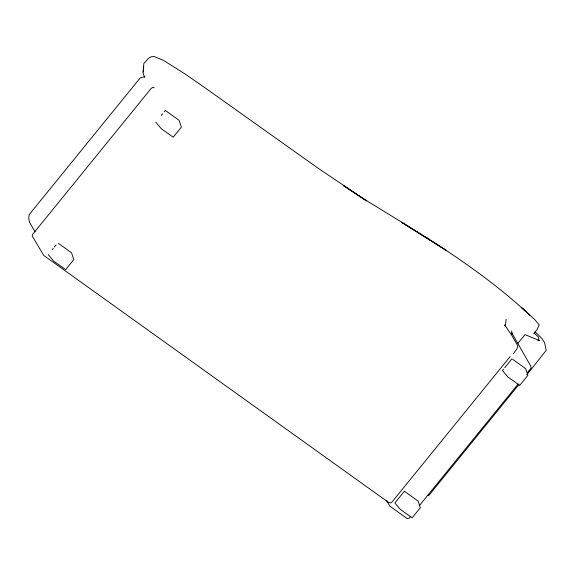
<?xml version="1.0" encoding="UTF-8"?>
<svg xmlns="http://www.w3.org/2000/svg" width="575" height="575" viewBox="0 0 575 575"><rect width="100%" height="100%" fill="white"/><g stroke="black" fill="none" stroke-linecap="round" stroke-linejoin="round"><path stroke-width="0.86" d="M143.455 70.323L143.347 71.976L143.8 63.573L148.199 58.628L150.736 56.903L154.193 56.508L163.552 60.411L184.316 73.485L201.832 85.56L317.824 168.015L366.713 200.934L343.44 185.632L363.803 198.95L405.77 224.674L446.372 250.477L401.515 222.295L429.245 239.38L427.067 238.014C463.155 260.985 498.432 285.832 529.704 315.122L521.949 307.884L534.592 319.456L539.199 324.825L537.302 329.188L533.823 333.78M143.563 68.669L143.671 67.016L142.895 72.328L144.526 77.28M506.122 319.283L505.375 326.463L504.692 324.882L512.145 335.951L517.874 345.956L516.796 349.097L513.374 353.841M538.279 340.544L538.904 338.876L538.459 337.072L534.161 333.105M52.174 249.773L53.295 248.393M54.409 247.02L56.091 244.95M161.417 115.266L162.538 113.893M164.213 111.823L165.334 110.45L179.077 120.29L181.369 127.168L173.197 137.231L161.23 128.663L155.825 122.152M517.637 343.642L524.989 334.585L539.573 340.666L537.891 340.652M510.248 356.428L391.819 502.234L390.569 502.981L388.24 502.191L43.693 255.393L32.207 235.966L32.789 234.183L151.211 88.385L152.885 87.378L154.301 87.853M503.563 369.136L502.442 370.516L507.732 376.826L519.692 385.394L527.872 375.331L525.694 368.654L512.67 359.332M504.677 367.763L511.951 358.814M410.751 516.242L409.055 518.334L407.086 518.492L389.764 506.079L386.709 500.732M419.225 505.799L518.161 383.992M527.203 372.859L531.163 367.986L530.804 366.16L511.786 332.896L512.188 334.808L511.657 330.891M518.894 384.546L428.9 495.348L427.254 495.334M526.815 374.792L546.25 350.304L544.489 342.477L541.736 338.258L535.174 331.904M145.058 76.669L140.293 77.812L29.138 214.669L28.75 218.5L29.562 222.36L35.025 231.768M58.492 243.405L71.508 252.727L73.801 259.605L65.629 269.668L53.669 261.1L48.264 254.588M404.383 491.251L394.874 502.952L400.164 509.263L412.131 517.831L420.303 507.768L418.126 501.091L404.383 491.251"/></g></svg>
